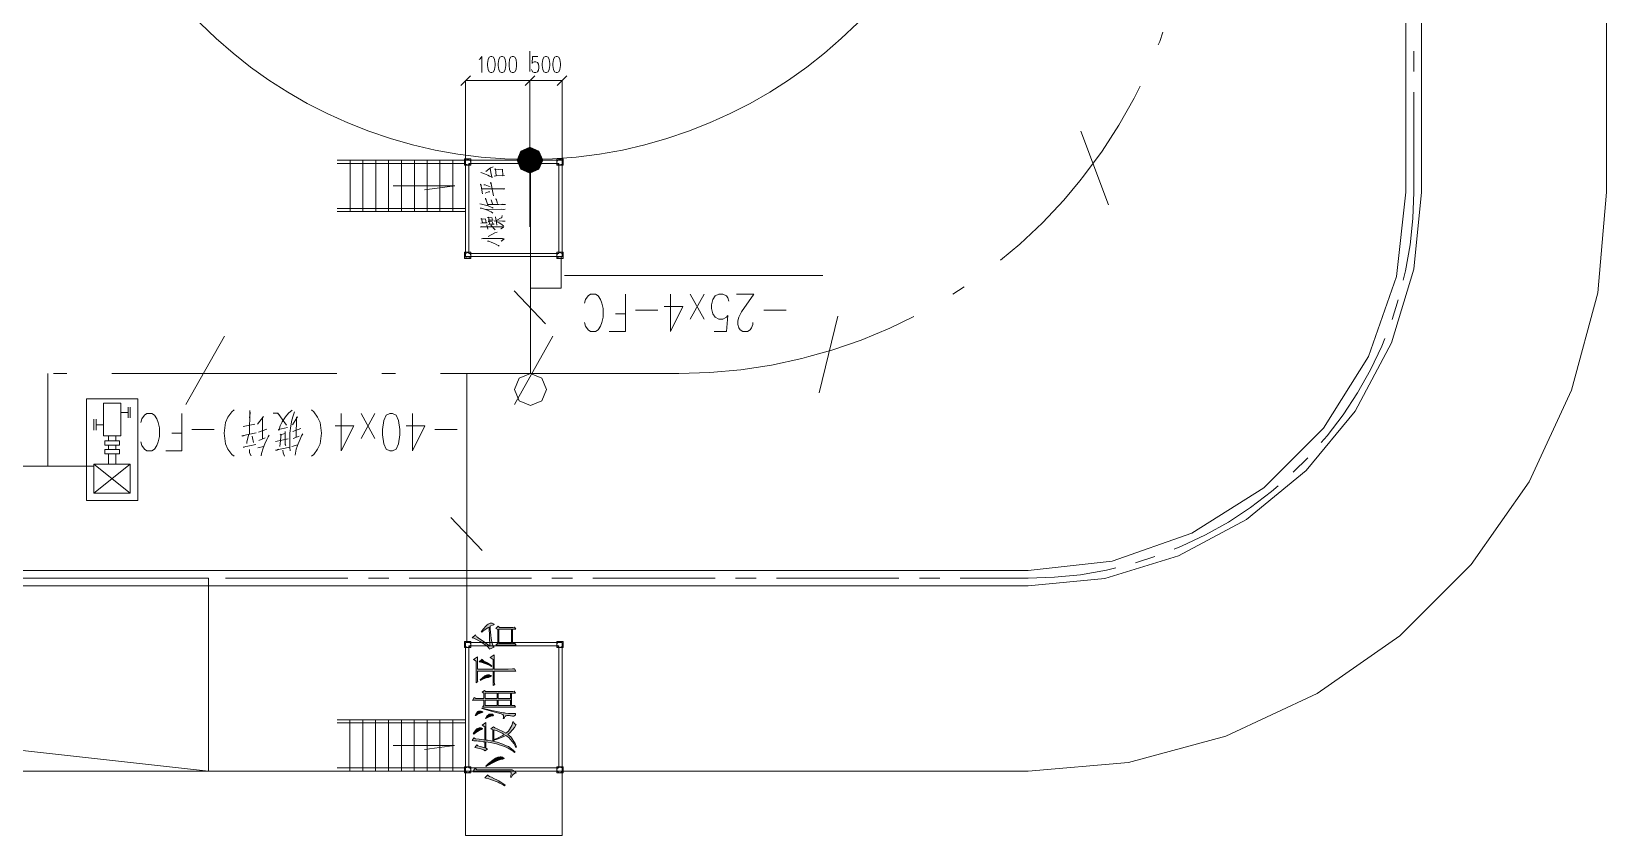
# Model space of a CAD drawing. Header units: millimetres. Extents: x 568 to 3948041, y -25191 to 63890.
# Drawn here: x 3887349 to 3911848, y 5541 to 18039 of the extents above; entities that cross this region are included whole.
import ezdxf

# ---------------------------------------------------------------- set-up
doc = ezdxf.new("R2010")
doc.units = ezdxf.units.MM

msp = doc.modelspace()

# ---------------------------------------------------------------- hatches: boundary and pattern name
h = msp.add_hatch(color=0)
h.dxf.hatch_style = 2
h.paths.add_polyline_path([(3894901, 16039), (3894960, 16180), (3895101, 16039)])
h = msp.add_hatch(color=0)
h.dxf.hatch_style = 2
h.paths.add_polyline_path([(3894960, 16180), (3895101, 16239), (3895101, 16039)])
h = msp.add_hatch(color=0)
h.dxf.hatch_style = 2
h.paths.add_polyline_path([(3895101, 16239), (3895243, 16180), (3895101, 16039)])
h = msp.add_hatch(color=0)
h.dxf.hatch_style = 2
h.paths.add_polyline_path([(3895243, 16180), (3895302, 16039), (3895101, 16039)])
h = msp.add_hatch(color=0)
h.dxf.hatch_style = 2
h.paths.add_polyline_path([(3894960, 15897), (3894901, 16039), (3895101, 16039)])
h = msp.add_hatch(color=0)
h.dxf.hatch_style = 2
h.paths.add_polyline_path([(3895101, 15838), (3894960, 15897), (3895101, 16039)])
h = msp.add_hatch(color=0)
h.dxf.hatch_style = 2
h.paths.add_polyline_path([(3895302, 16039), (3895243, 15897), (3895101, 16039)])
h = msp.add_hatch(color=0)
h.dxf.hatch_style = 2
h.paths.add_polyline_path([(3895243, 15897), (3895101, 15838), (3895101, 16039)])
h = msp.add_hatch(color=0)
h.dxf.hatch_style = 2
h.paths.add_polyline_path([(3894478, 8485), (3894466, 8781), (3894446, 8770), (3894389, 8730), (3894354, 8701), (3894346, 8707), (3894376, 8746), (3894422, 8799), (3894437, 8814), (3894451, 8828), (3894481, 8843), (3894495, 8843), (3894500, 8843), (3894514, 8840), (3894525, 8836), (3894535, 8833), (3894544, 8828), (3894544, 8823), (3894539, 8818), (3894533, 8816), (3894520, 8810), (3894495, 8798), (3894484, 8792), (3894485, 8748), (3894493, 8653), (3894501, 8601), (3894508, 8549), (3894530, 8481), (3894544, 8466), (3894471, 8438), (3894470, 8447), (3894453, 8469), (3894438, 8482), (3894423, 8495), (3894369, 8532), (3894330, 8554), (3894291, 8577), (3894229, 8606), (3894206, 8613), (3894255, 8660), (3894258, 8649), (3894272, 8630), (3894285, 8621), (3894297, 8612), (3894394, 8544)])
h = msp.add_hatch(color=0)
h.paths.add_polyline_path([(3894887, 8497), (3894856, 8498), (3894781, 8498), (3894736, 8498), (3894692, 8498), (3894610, 8498), (3894574, 8497), (3894603, 8530), (3894603, 8742), (3894574, 8757), (3894606, 8793), (3894629, 8775), (3894778, 8775), (3894795, 8775), (3894835, 8776), (3894860, 8777), (3894881, 8746), (3894832, 8746), (3894832, 8527), (3894867, 8527)])
h.paths.add_polyline_path([(3894620, 8527), (3894813, 8527), (3894813, 8746), (3894620, 8746)])
h = msp.add_hatch(color=0)
h.dxf.hatch_style = 2
h.paths.add_polyline_path([(3894732, 8128), (3894764, 8128), (3894829, 8129), (3894860, 8130), (3894881, 8096), (3894836, 8096), (3894754, 8097), (3894718, 8097), (3894547, 8097), (3894547, 7938), (3894547, 7925), (3894552, 7900), (3894557, 7888), (3894530, 7870), (3894530, 8097), (3894285, 8097), (3894285, 7983), (3894285, 7970), (3894289, 7945), (3894294, 7934), (3894267, 7915), (3894267, 8249), (3894226, 8277), (3894285, 8318), (3894285, 8128), (3894530, 8128), (3894530, 8277), (3894486, 8308), (3894547, 8351), (3894547, 8128)])
h = msp.add_hatch(color=0)
h.dxf.hatch_style = 2
h.paths.add_polyline_path([(3894314, 8241), (3894361, 8283), (3894361, 8276), (3894387, 8253), (3894413, 8239), (3894440, 8223), (3894489, 8191), (3894512, 8173), (3894506, 8167), (3894456, 8194), (3894359, 8230)])
h = msp.add_hatch(color=0)
h.dxf.hatch_style = 2
h.paths.add_polyline_path([(3894329, 7958), (3894359, 7988), (3894401, 8023), (3894411, 8028), (3894423, 8033), (3894443, 8038), (3894451, 8038), (3894456, 8038), (3894466, 8036), (3894473, 8035), (3894480, 8033), (3894492, 8027), (3894498, 8021), (3894504, 8015), (3894484, 8005), (3894457, 7999), (3894432, 7994), (3894371, 7970), (3894335, 7952)])
h = msp.add_hatch(color=0)
h.paths.add_polyline_path([(3894878, 7533), (3894849, 7534), (3894797, 7534), (3894773, 7534), (3894465, 7534), (3894441, 7534), (3894389, 7534), (3894364, 7533), (3894386, 7561), (3894386, 7643), (3894310, 7643), (3894222, 7642), (3894209, 7641), (3894237, 7688), (3894258, 7670), (3894386, 7670), (3894386, 7752), (3894357, 7766), (3894395, 7796), (3894413, 7780), (3894776, 7780), (3894797, 7780), (3894838, 7781), (3894858, 7782), (3894878, 7754), (3894817, 7754), (3894817, 7561), (3894860, 7561)])
h.paths.add_polyline_path([(3894609, 7670), (3894800, 7670), (3894800, 7754), (3894609, 7754)])
h.paths.add_polyline_path([(3894404, 7670), (3894592, 7670), (3894592, 7754), (3894404, 7754)])
h.paths.add_polyline_path([(3894609, 7561), (3894800, 7561), (3894800, 7643), (3894609, 7643)])
h.paths.add_polyline_path([(3894404, 7561), (3894592, 7561), (3894592, 7643), (3894404, 7643)])
h = msp.add_hatch(color=0)
h.dxf.hatch_style = 2
h.paths.add_polyline_path([(3894250, 7407), (3894267, 7436), (3894292, 7466), (3894301, 7469), (3894308, 7472), (3894321, 7475), (3894326, 7475), (3894331, 7475), (3894345, 7472), (3894353, 7469), (3894361, 7466), (3894369, 7461), (3894369, 7456), (3894357, 7450), (3894345, 7446), (3894326, 7440), (3894283, 7419), (3894258, 7404)])
h = msp.add_hatch(color=0)
h.dxf.hatch_style = 2
h.paths.add_polyline_path([(3894357, 7522), (3894512, 7486), (3894686, 7448), (3894704, 7445), (3894722, 7442), (3894767, 7439), (3894794, 7439), (3894819, 7439), (3894854, 7439), (3894862, 7439), (3894870, 7439), (3894878, 7434), (3894878, 7430), (3894878, 7427), (3894875, 7417), (3894871, 7410), (3894867, 7404), (3894852, 7398), (3894840, 7398), (3894830, 7398), (3894810, 7400), (3894800, 7401), (3894784, 7404), (3894761, 7407), (3894753, 7407), (3894743, 7407), (3894729, 7403), (3894723, 7398), (3894718, 7394), (3894705, 7374), (3894700, 7359), (3894688, 7359), (3894691, 7375), (3894693, 7397), (3894693, 7403), (3894692, 7408), (3894679, 7420), (3894666, 7425), (3894654, 7431), (3894498, 7475), (3894354, 7514)])
h = msp.add_hatch(color=0)
h.dxf.hatch_style = 2
h.paths.add_polyline_path([(3894410, 7360), (3894432, 7394), (3894469, 7429), (3894484, 7429), (3894500, 7429), (3894521, 7426), (3894525, 7423), (3894531, 7420), (3894536, 7413), (3894536, 7409), (3894523, 7403), (3894509, 7400), (3894492, 7395), (3894445, 7374), (3894416, 7357)])
h = msp.add_hatch(color=0)
h.paths.add_polyline_path([(3894399, 6996), (3894375, 6999), (3894326, 7005), (3894301, 7008), (3894275, 7010), (3894228, 7014), (3894206, 7015), (3894232, 7058), (3894253, 7043), (3894311, 7036), (3894384, 7027), (3894399, 7024), (3894399, 7230), (3894357, 7258), (3894416, 7297), (3894416, 7023), (3894444, 7020), (3894498, 7012), (3894525, 7006), (3894525, 7183), (3894492, 7197), (3894536, 7232), (3894557, 7213), (3894604, 7195), (3894691, 7153), (3894729, 7129), (3894769, 7163), (3894822, 7251), (3894837, 7306), (3894846, 7306), (3894851, 7290), (3894871, 7271), (3894887, 7266), (3894862, 7218), (3894797, 7141), (3894758, 7113), (3894807, 7073), (3894873, 6971), (3894892, 6911), (3894884, 6908), (3894853, 6971), (3894776, 7065), (3894729, 7094), (3894686, 7072), (3894593, 7036), (3894542, 7023), (3894542, 7004), (3894590, 6993), (3894681, 6962), (3894724, 6942), (3894768, 6922), (3894841, 6869), (3894873, 6837), (3894863, 6832), (3894843, 6849), (3894792, 6881), (3894761, 6897), (3894731, 6913), (3894661, 6940), (3894623, 6952), (3894584, 6964), (3894481, 6985), (3894416, 6994), (3894416, 6900), (3894443, 6884), (3894402, 6857), (3894387, 6873), (3894340, 6888), (3894269, 6905), (3894244, 6908), (3894275, 6949), (3894294, 6933), (3894330, 6923), (3894383, 6907), (3894399, 6902)])
h.paths.add_polyline_path([(3894542, 7033), (3894588, 7050), (3894669, 7088), (3894702, 7111), (3894671, 7130), (3894590, 7166), (3894542, 7183)])
h = msp.add_hatch(color=0)
h.dxf.hatch_style = 2
h.paths.add_polyline_path([(3894220, 7119), (3894237, 7148), (3894266, 7188), (3894277, 7197), (3894288, 7206), (3894310, 7215), (3894320, 7215), (3894324, 7215), (3894337, 7213), (3894346, 7210), (3894354, 7208), (3894364, 7203), (3894364, 7201), (3894364, 7198), (3894351, 7189), (3894337, 7185), (3894315, 7175), (3894261, 7141), (3894229, 7115)])
h = msp.add_hatch(color=0)
h.dxf.hatch_style = 2
h.paths.add_polyline_path([(3894414, 6620), (3894459, 6658), (3894526, 6711), (3894548, 6726), (3894569, 6740), (3894602, 6756), (3894612, 6758), (3894623, 6759), (3894637, 6761), (3894642, 6761), (3894655, 6761), (3894676, 6756), (3894683, 6752), (3894692, 6749), (3894700, 6743), (3894700, 6740), (3894700, 6737), (3894683, 6729), (3894667, 6726), (3894644, 6720), (3894589, 6700), (3894558, 6686), (3894527, 6672), (3894459, 6636), (3894422, 6613)])
h = msp.add_hatch(color=0)
h.dxf.hatch_style = 2
h.paths.add_polyline_path([(3894357, 6531), (3894313, 6531), (3894241, 6531), (3894215, 6529), (3894250, 6585), (3894276, 6563), (3894791, 6563), (3894824, 6563), (3894873, 6537), (3894887, 6511), (3894870, 6512), (3894833, 6479), (3894814, 6446), (3894799, 6446), (3894805, 6468), (3894811, 6501), (3894811, 6511), (3894811, 6522), (3894791, 6531), (3894770, 6531)])
h = msp.add_hatch(color=0)
h.dxf.hatch_style = 2
h.paths.add_polyline_path([(3894399, 6435), (3894446, 6481), (3894452, 6472), (3894473, 6458), (3894490, 6452), (3894506, 6445), (3894553, 6421), (3894585, 6405), (3894616, 6390), (3894681, 6348), (3894715, 6321), (3894705, 6314), (3894685, 6328), (3894636, 6354), (3894606, 6368), (3894577, 6381), (3894519, 6403), (3894491, 6411), (3894462, 6420), (3894416, 6432)])

# ---------------------------------------------------------------- linework, layer by layer
at = {"color": 0, "lineweight": 0}
for points in [[(3908729, 15539), (3908729, 31036)], [(3908969, 15539), (3908969, 31036)], [(3911848, 15539), (3911848, 31036)], [(3904875, 17831), (3904898, 17884), (3904947, 18028)], [(3894310, 17603), (3894327, 17615), (3894352, 17651), (3894352, 17401)], [(3895102, 17415), (3895102, 17732)], [(3895227, 17651), (3895143, 17651), (3895135, 17544), (3895143, 17555), (3895168, 17568), (3895193, 17568), (3895218, 17555), (3895235, 17532), (3895243, 17496), (3895243, 17473), (3895235, 17437), (3895218, 17413), (3895193, 17401), (3895168, 17401), (3895143, 17413), (3895135, 17425), (3895127, 17448)], [(3908849, 17415), (3908849, 17732)], [(3894177, 17351), (3894027, 17201)], [(3894102, 15847), (3894102, 17278)], [(3895102, 17276), (3894102, 17276)], [(3895177, 17351), (3895027, 17201)], [(3895027, 17201), (3895177, 17351)], [(3895102, 16773), (3895102, 17278)], [(3895102, 16773), (3895102, 17278)], [(3895602, 17276), (3895102, 17276)], [(3895527, 17201), (3895676, 17351)], [(3895602, 15859), (3895602, 17278)], [(3903656, 15718), (3903715, 15788), (3904001, 16177), (3904264, 16583), (3904501, 17004), (3904592, 17191)], [(3895102, 15004), (3895102, 17097)], [(3908849, 15539), (3908849, 17097)], [(3903669, 16488), (3904104, 15345)], [(3894103, 16039), (3892103, 16039)], [(3894103, 15989), (3892103, 15989)], [(3892304, 15239), (3892304, 16039)], [(3892504, 15239), (3892504, 16039)], [(3892704, 15239), (3892704, 16039)], [(3892903, 15239), (3892903, 16039)], [(3893103, 15239), (3893103, 16039)], [(3893304, 15239), (3893304, 16039)], [(3893504, 15239), (3893504, 16039)], [(3893703, 15239), (3893703, 16039)], [(3893903, 15239), (3893903, 16039)], [(3895602, 16039), (3894102, 16039)], [(3894102, 14539), (3894102, 16039)], [(3895552, 15989), (3894152, 15989)], [(3894152, 14589), (3894152, 15989)], [(3894416, 15863), (3894491, 15919), (3894507, 15927), (3894520, 15931), (3894532, 15933)], [(3895111, 15939), (3895111, 12723)], [(3895552, 14589), (3895552, 15989)], [(3895602, 14539), (3895602, 16039)], [(3894337, 15845), (3894356, 15843), (3894397, 15827), (3894447, 15806), (3894472, 15792), (3894510, 15774), (3894513, 15765), (3894501, 15823), (3894485, 15911)], [(3894535, 15483), (3894494, 15698), (3894491, 15688), (3894501, 15673)], [(3894545, 15790), (3894579, 15794), (3894709, 15798), (3894680, 15797), (3894674, 15897), (3894674, 15886), (3894551, 15901), (3894564, 15904), (3894576, 15797)], [(3902421, 14483), (3902722, 14734), (3903074, 15065), (3903405, 15417), (3903656, 15718)], [(3892975, 15639), (3893932, 15639)], [(3893932, 15639), (3893463, 15576)], [(3894365, 15514), (3894337, 15667), (3894334, 15661), (3894340, 15647)], [(3894353, 15591), (3894661, 15594), (3894712, 15591), (3894690, 15589), (3894664, 15591)], [(3894384, 15655), (3894406, 15655), (3894485, 15624)], [(3894406, 15528), (3894457, 15547), (3894479, 15549)], [(3894447, 15334), (3894444, 15354), (3894413, 15446), (3894409, 15440), (3894419, 15424)], [(3894598, 15364), (3894576, 15438), (3894573, 15430), (3894582, 15420)], [(3902850, 9420), (3904044, 9538), (3905192, 9886), (3906250, 10451), (3907177, 11212), (3907937, 12139), (3908503, 13197), (3908851, 14345), (3908969, 15539)], [(3902850, 9660), (3904158, 9807), (3905400, 10242), (3906516, 10943), (3907446, 11873), (3908147, 12988), (3908582, 14231), (3908729, 15539)], [(3902850, 6541), (3904413, 6677), (3905928, 7083), (3907349, 7746), (3908634, 8646), (3909743, 9755), (3910643, 11040), (3911305, 12461), (3911712, 13976), (3911848, 15539)], [(3908688, 14174), (3908724, 14318), (3908793, 14722), (3908835, 15130), (3908849, 15539)], [(3894103, 15289), (3892103, 15289)], [(3894103, 15239), (3892103, 15239)], [(3894325, 15358), (3894350, 15356), (3894413, 15340), (3894450, 15328), (3894488, 15313), (3894513, 15303), (3894532, 15291)], [(3894328, 15294), (3894350, 15293), (3894394, 15278), (3894441, 15260), (3894472, 15246), (3894497, 15234), (3894520, 15221), (3894526, 15215)], [(3894416, 15272), (3894715, 15276), (3894686, 15272), (3894658, 15276)], [(3894450, 15350), (3894620, 15352), (3894683, 15354), (3894724, 15352), (3894702, 15350), (3894661, 15352)], [(3894520, 15362), (3894497, 15424)], [(3894331, 14998), (3894350, 15008), (3894343, 15004), (3894680, 15002), (3894693, 15000), (3894696, 14996), (3894648, 14969), (3894693, 14998)], [(3894337, 15061), (3894365, 15067), (3894438, 15067), (3894422, 15067), (3894409, 15129), (3894413, 15123), (3894340, 15129), (3894350, 15131), (3894365, 15066)], [(3894447, 14965), (3894431, 15033)], [(3894450, 15107), (3894466, 15107), (3894529, 15107), (3894520, 15107), (3894510, 15147), (3894510, 15143), (3894444, 15149), (3894457, 15152), (3894466, 15107)], [(3894457, 15041), (3894475, 15043), (3894545, 15043), (3894529, 15043), (3894516, 15086), (3894516, 15078), (3894453, 15084), (3894466, 15088), (3894475, 15043)], [(3894560, 14957), (3894494, 15027)], [(3894548, 15092), (3894554, 15094), (3894715, 15092), (3894699, 15090), (3894677, 15092)], [(3894586, 15028), (3894589, 15033), (3894564, 15160), (3894564, 15154), (3894567, 15141)], [(3894579, 15101), (3894667, 15147), (3894671, 15180), (3894664, 15147), (3894648, 15137)], [(3894579, 15086), (3894623, 15067), (3894652, 15049), (3894671, 15035), (3894693, 15016)], [(3894347, 14816), (3894372, 14822), (3894630, 14822), (3894674, 14820), (3894702, 14816), (3894655, 14779)], [(3894441, 14779), (3894463, 14777), (3894510, 14760), (3894551, 14742), (3894586, 14724), (3894611, 14712), (3894623, 14701)], [(3894450, 14854), (3894557, 14910), (3894592, 14920)], [(3894658, 14781), (3894696, 14813), (3894680, 14818)], [(3895602, 14539), (3894102, 14539)], [(3895552, 14589), (3894152, 14589)], [(3895588, 14511), (3895588, 14048)], [(3899660, 14246), (3895641, 14246)], [(3894857, 14007), (3895345, 13495)], [(3895588, 14048), (3895111, 14048)], [(3901681, 13956), (3901857, 14070)], [(3895950, 13514), (3895969, 13458), (3896008, 13403), (3896046, 13375), (3896124, 13375), (3896163, 13403), (3896202, 13458), (3896221, 13514), (3896241, 13596), (3896241, 13735), (3896221, 13818), (3896202, 13874), (3896163, 13929), (3896124, 13956), (3896046, 13956), (3896008, 13929), (3895969, 13874), (3895950, 13818)], [(3896590, 13956), (3896590, 13375), (3896337, 13375)], [(3897287, 13375), (3897481, 13763), (3897190, 13763)], [(3897287, 13375), (3897287, 13956)], [(3897811, 13956), (3897597, 13569)], [(3897597, 13956), (3897811, 13569)], [(3897966, 13375), (3898159, 13375), (3898178, 13624), (3898159, 13596), (3898101, 13569), (3898043, 13569), (3897985, 13596), (3897946, 13652), (3897927, 13735), (3897927, 13791), (3897946, 13874), (3897985, 13929), (3898043, 13956), (3898101, 13956), (3898159, 13929), (3898178, 13901), (3898198, 13846)], [(3898567, 13514), (3898567, 13486), (3898547, 13431), (3898528, 13403), (3898489, 13375), (3898412, 13375), (3898373, 13403), (3898353, 13431), (3898334, 13486), (3898334, 13542), (3898353, 13596), (3898392, 13680), (3898586, 13956), (3898314, 13956)], [(3908513, 13564), (3908610, 13867)], [(3896590, 13652), (3896435, 13652)], [(3897093, 13707), (3896745, 13707)], [(3899089, 13707), (3898741, 13707)], [(3899443, 12985), (3899798, 13084), (3900255, 13242), (3900701, 13427), (3901074, 13608)], [(3899891, 13612), (3899600, 12423)], [(3889750, 12239), (3890351, 13305)], [(3894860, 12239), (3895459, 13305)], [(3907412, 11649), (3907503, 11753), (3907751, 12079), (3907975, 12422), (3908177, 12779), (3908352, 13149), (3908399, 13268)], [(3897419, 12723), (3897902, 12737), (3898383, 12780), (3898861, 12853), (3899333, 12955), (3899443, 12985)], [(3887603, 11282), (3887603, 12723)], [(3887901, 12723), (3887691, 12723)], [(3890351, 12723), (3888601, 12723)], [(3892100, 12723), (3890351, 12723)], [(3893010, 12723), (3892800, 12723)], [(3895459, 12723), (3893709, 12723)], [(3894123, 8558), (3894123, 12723)], [(3897419, 12723), (3895459, 12723)], [(3888203, 10750), (3888203, 12329)], [(3889004, 12329), (3888203, 12329)], [(3888468, 12263), (3888739, 12263)], [(3888468, 11754), (3888468, 12263)], [(3888739, 11754), (3888739, 12263)], [(3889004, 10750), (3889004, 12329)], [(3888321, 12011), (3888321, 11841)], [(3888355, 12011), (3888355, 11841)], [(3888852, 12116), (3888739, 12116)], [(3888852, 12201), (3888852, 12031)], [(3888886, 12201), (3888886, 12031)], [(3889048, 11658), (3889067, 11603), (3889106, 11547), (3889145, 11520), (3889222, 11520), (3889261, 11547), (3889300, 11603), (3889320, 11658), (3889339, 11742), (3889339, 11880), (3889320, 11963), (3889300, 12018), (3889261, 12074), (3889222, 12101), (3889145, 12101), (3889106, 12074), (3889067, 12018), (3889048, 11963)], [(3889687, 12101), (3889687, 11520), (3889436, 11520)], [(3890502, 11437), (3890463, 11464), (3890405, 11547), (3890366, 11631), (3890347, 11796), (3890366, 11963), (3890405, 12046), (3890463, 12129), (3890502, 12157)], [(3890742, 11783), (3890746, 12145), (3890749, 12106), (3890742, 12032)], [(3890940, 11709), (3890944, 12037), (3890960, 12055), (3890865, 11936)], [(3891317, 11919), (3891182, 12106), (3891107, 12106), (3891182, 12100), (3891210, 12072)], [(3891333, 11885), (3891190, 11850), (3891194, 11834), (3891218, 11907), (3891249, 11970), (3891301, 12049), (3891349, 12106), (3891404, 12151)], [(3891372, 11522), (3891369, 11573), (3891369, 11675), (3891369, 11794), (3891381, 11907), (3891397, 11998), (3891420, 12066), (3891440, 12128)], [(3891468, 11737), (3891472, 12043), (3891488, 12049), (3891408, 11924)], [(3891703, 11437), (3891742, 11464), (3891800, 11547), (3891839, 11631), (3891858, 11796), (3891839, 11963), (3891800, 12046), (3891742, 12129), (3891703, 12157)], [(3892168, 11520), (3892168, 12101)], [(3892691, 12101), (3892479, 11714)], [(3892479, 12101), (3892691, 11714)], [(3893273, 11520), (3893273, 12101)], [(3888355, 11926), (3888468, 11926)], [(3889687, 11796), (3889532, 11796)], [(3890192, 11852), (3889842, 11852)], [(3890845, 11800), (3890619, 11754), (3890631, 11749), (3890670, 11765)], [(3890821, 11936), (3890642, 11896)], [(3890698, 11635), (3890698, 11658), (3890730, 11777)], [(3890881, 11811), (3891008, 11857)], [(3890920, 11442), (3890924, 11477), (3890952, 11562), (3890980, 11629), (3891012, 11698), (3891031, 11737), (3891047, 11765)], [(3891214, 11590), (3891230, 11777), (3891218, 11771), (3891297, 11788), (3891293, 11822), (3891297, 11618), (3891305, 11601)], [(3891540, 11868), (3891412, 11822)], [(3891448, 11454), (3891468, 11544), (3891496, 11629), (3891527, 11703), (3891551, 11754), (3891567, 11783)], [(3892168, 11520), (3892362, 11907), (3892071, 11907)], [(3893273, 11520), (3893467, 11907), (3893176, 11907)], [(3893971, 11852), (3893622, 11852)], [(3888468, 11754), (3888739, 11754)], [(3888491, 11607), (3888491, 11675)], [(3888491, 11675), (3888716, 11675)], [(3888491, 11607), (3888716, 11607)], [(3888491, 11540), (3888491, 11472)], [(3888491, 11540), (3888716, 11540)], [(3888547, 11675), (3888547, 11754)], [(3888547, 11540), (3888547, 11607)], [(3888660, 11675), (3888660, 11754)], [(3888660, 11540), (3888660, 11607)], [(3888716, 11607), (3888716, 11675)], [(3888716, 11540), (3888716, 11472)], [(3890837, 11618), (3890639, 11578), (3890658, 11578), (3890678, 11590)], [(3890765, 11442), (3890742, 11488), (3890738, 11511), (3890742, 11539)], [(3890801, 11652), (3890785, 11721), (3890781, 11749)], [(3890960, 11590), (3890869, 11567)], [(3890885, 11680), (3890983, 11721)], [(3891341, 11709), (3891146, 11664)], [(3891365, 11578), (3891146, 11533), (3891167, 11533), (3891190, 11544)], [(3891285, 11437), (3891262, 11488), (3891258, 11533)], [(3891492, 11613), (3891397, 11590)], [(3891420, 11714), (3891515, 11749)], [(3886886, 11282), (3888321, 11282)], [(3888321, 10862), (3888321, 11313)], [(3888321, 11313), (3888886, 11313)], [(3888321, 11313), (3888886, 10862)], [(3888886, 11313), (3888321, 10862)], [(3888491, 11472), (3888716, 11472)], [(3888547, 11313), (3888547, 11472)], [(3888660, 11313), (3888660, 11472)], [(3888886, 10862), (3888886, 11313)], [(3906977, 11187), (3907202, 11412)], [(3888321, 10862), (3888886, 10862)], [(3905121, 9990), (3905240, 10037), (3905610, 10212), (3905967, 10413), (3906309, 10638), (3906636, 10886), (3906740, 10976)], [(3889004, 10750), (3888203, 10750)], [(3893870, 10485), (3894357, 9972)], [(3904522, 9779), (3904825, 9876)], [(3902850, 9660), (3848361, 9660)], [(3902850, 9540), (3903260, 9554), (3903667, 9595), (3904071, 9665), (3904215, 9700)], [(3902850, 9420), (3848361, 9420)], [(3889415, 9540), (3887510, 9540)], [(3890049, 9540), (3889731, 9540)], [(3892271, 9540), (3890367, 9540)], [(3892906, 9540), (3892589, 9540)], [(3895128, 9540), (3893223, 9540)], [(3895763, 9540), (3895445, 9540)], [(3897985, 9540), (3896081, 9540)], [(3898620, 9540), (3898302, 9540)], [(3900842, 9540), (3898937, 9540)], [(3901476, 9540), (3901160, 9540)], [(3902850, 9540), (3901794, 9540)], [(3894102, 8540), (3895602, 8540)], [(3894102, 5541), (3894102, 8540)], [(3894152, 8490), (3895552, 8490)], [(3894152, 6591), (3894152, 8490)], [(3895552, 6591), (3895552, 8490)], [(3895602, 5541), (3895602, 8540)], [(3890103, 6541), (3882623, 7369)], [(3894102, 7341), (3892103, 7341)], [(3894102, 7290), (3892103, 7290)], [(3892302, 6541), (3892302, 7341)], [(3892502, 6541), (3892502, 7341)], [(3892702, 6541), (3892702, 7341)], [(3892903, 6541), (3892903, 7341)], [(3893102, 6541), (3893102, 7341)], [(3893302, 6541), (3893302, 7341)], [(3893502, 6541), (3893502, 7341)], [(3893702, 6541), (3893702, 7341)], [(3893902, 6541), (3893902, 7341)], [(3892973, 6942), (3893931, 6942)], [(3893931, 6942), (3893461, 6878)], [(3902850, 6541), (3848361, 6541)], [(3894102, 6591), (3892103, 6591)], [(3894102, 6541), (3892103, 6541)], [(3894152, 6591), (3895552, 6591)], [(3894152, 6541), (3895552, 6541)], [(3894102, 5541), (3895602, 5541)]]:
    msp.add_lwpolyline(points, dxfattribs=at)
for points in [[(3894493, 17651), (3894468, 17639), (3894452, 17603), (3894443, 17544), (3894443, 17508), (3894452, 17448), (3894468, 17413), (3894493, 17401), (3894510, 17401), (3894535, 17413), (3894552, 17448), (3894560, 17508), (3894560, 17544), (3894552, 17603), (3894535, 17639), (3894510, 17651)], [(3894660, 17651), (3894636, 17639), (3894619, 17603), (3894610, 17544), (3894610, 17508), (3894619, 17448), (3894636, 17413), (3894660, 17401), (3894677, 17401), (3894702, 17413), (3894718, 17448), (3894727, 17508), (3894727, 17544), (3894718, 17603), (3894702, 17639), (3894677, 17651)], [(3894827, 17651), (3894802, 17639), (3894785, 17603), (3894777, 17544), (3894777, 17508), (3894785, 17448), (3894802, 17413), (3894827, 17401), (3894844, 17401), (3894869, 17413), (3894886, 17448), (3894893, 17508), (3894893, 17544), (3894886, 17603), (3894869, 17639), (3894844, 17651)], [(3895344, 17651), (3895319, 17639), (3895302, 17603), (3895294, 17544), (3895294, 17508), (3895302, 17448), (3895319, 17413), (3895344, 17401), (3895360, 17401), (3895385, 17413), (3895401, 17448), (3895410, 17508), (3895410, 17544), (3895401, 17603), (3895385, 17639), (3895360, 17651)], [(3895510, 17651), (3895485, 17639), (3895468, 17603), (3895460, 17544), (3895460, 17508), (3895468, 17448), (3895485, 17413), (3895510, 17401), (3895527, 17401), (3895552, 17413), (3895569, 17448), (3895577, 17508), (3895577, 17544), (3895569, 17603), (3895552, 17639), (3895527, 17651)], [(3894901, 16039), (3894960, 16180), (3895101, 16039)], [(3894960, 16180), (3895101, 16239), (3895101, 16039)], [(3895101, 16239), (3895243, 16180), (3895101, 16039)], [(3895243, 16180), (3895302, 16039), (3895101, 16039)], [(3894185, 15961), (3894085, 15961), (3894085, 16057), (3894185, 16057)], [(3894092, 16009), (3894105, 16040), (3894136, 16053), (3894168, 16040), (3894181, 16009), (3894168, 15977), (3894136, 15964), (3894105, 15977)], [(3894960, 15897), (3894901, 16039), (3895101, 16039)], [(3895101, 15838), (3894960, 15897), (3895101, 16039)], [(3895302, 16039), (3895243, 15897), (3895101, 16039)], [(3895243, 15897), (3895101, 15838), (3895101, 16039)], [(3895518, 15961), (3895619, 15961), (3895619, 16057), (3895518, 16057)], [(3895518, 15961), (3895619, 15961), (3895619, 16057), (3895518, 16057)], [(3895522, 16009), (3895536, 16040), (3895568, 16053), (3895599, 16040), (3895613, 16009), (3895599, 15977), (3895568, 15964), (3895536, 15977)], [(3895522, 16009), (3895536, 16040), (3895568, 16053), (3895599, 16040), (3895613, 16009), (3895599, 15977), (3895568, 15964), (3895536, 15977)], [(3894185, 14511), (3894085, 14511), (3894085, 14608), (3894185, 14608)], [(3894092, 14558), (3894105, 14590), (3894136, 14604), (3894168, 14590), (3894181, 14558), (3894168, 14527), (3894136, 14513), (3894105, 14527)], [(3895518, 14511), (3895619, 14511), (3895619, 14608), (3895518, 14608)], [(3895518, 14511), (3895619, 14511), (3895619, 14608), (3895518, 14608)], [(3895522, 14558), (3895536, 14590), (3895568, 14604), (3895599, 14590), (3895613, 14558), (3895599, 14527), (3895568, 14513), (3895536, 14527)], [(3895522, 14558), (3895536, 14590), (3895568, 14604), (3895599, 14590), (3895613, 14558), (3895599, 14527), (3895568, 14513), (3895536, 14527)], [(3894861, 12473), (3894935, 12649), (3895111, 12723), (3895288, 12649), (3895361, 12473), (3895288, 12296), (3895111, 12223), (3894935, 12296)], [(3892963, 11520), (3893021, 11547), (3893060, 11631), (3893079, 11769), (3893079, 11852), (3893060, 11990), (3893021, 12074), (3892963, 12101), (3892924, 12101), (3892866, 12074), (3892827, 11990), (3892808, 11852), (3892808, 11769), (3892827, 11631), (3892866, 11547), (3892924, 11520)], [(3881104, 6541), (3881104, 9540), (3890103, 9540), (3890103, 6541)], [(3894478, 8485), (3894466, 8781), (3894446, 8770), (3894389, 8730), (3894354, 8701), (3894346, 8707), (3894376, 8746), (3894422, 8799), (3894437, 8814), (3894451, 8828), (3894481, 8843), (3894495, 8843), (3894500, 8843), (3894514, 8840), (3894525, 8836), (3894535, 8833), (3894544, 8828), (3894544, 8823), (3894539, 8818), (3894533, 8816), (3894520, 8810), (3894495, 8798), (3894484, 8792), (3894485, 8748), (3894493, 8653), (3894501, 8601), (3894508, 8549), (3894530, 8481), (3894544, 8466), (3894471, 8438), (3894470, 8447), (3894453, 8469), (3894438, 8482), (3894423, 8495), (3894369, 8532), (3894330, 8554), (3894291, 8577), (3894229, 8606), (3894206, 8613), (3894255, 8660), (3894258, 8649), (3894272, 8630), (3894285, 8621), (3894297, 8612), (3894394, 8544)], [(3894887, 8497), (3894856, 8498), (3894781, 8498), (3894736, 8498), (3894692, 8498), (3894610, 8498), (3894574, 8497), (3894603, 8530), (3894603, 8742), (3894574, 8757), (3894606, 8793), (3894629, 8775), (3894778, 8775), (3894795, 8775), (3894835, 8776), (3894860, 8777), (3894881, 8746), (3894832, 8746), (3894832, 8527), (3894867, 8527)], [(3894620, 8527), (3894813, 8527), (3894813, 8746), (3894620, 8746)], [(3894185, 8463), (3894085, 8463), (3894085, 8558), (3894185, 8558)], [(3894185, 8463), (3894085, 8463), (3894085, 8558), (3894185, 8558)], [(3894092, 8510), (3894105, 8542), (3894136, 8555), (3894168, 8542), (3894181, 8510), (3894168, 8478), (3894136, 8465), (3894105, 8478)], [(3894092, 8510), (3894105, 8542), (3894136, 8555), (3894168, 8542), (3894181, 8510), (3894168, 8478), (3894136, 8465), (3894105, 8478)], [(3894732, 8128), (3894764, 8128), (3894829, 8129), (3894860, 8130), (3894881, 8096), (3894836, 8096), (3894754, 8097), (3894718, 8097), (3894547, 8097), (3894547, 7938), (3894547, 7925), (3894552, 7900), (3894557, 7888), (3894530, 7870), (3894530, 8097), (3894285, 8097), (3894285, 7983), (3894285, 7970), (3894289, 7945), (3894294, 7934), (3894267, 7915), (3894267, 8249), (3894226, 8277), (3894285, 8318), (3894285, 8128), (3894530, 8128), (3894530, 8277), (3894486, 8308), (3894547, 8351), (3894547, 8128)], [(3895518, 8463), (3895619, 8463), (3895619, 8558), (3895518, 8558)], [(3895522, 8510), (3895536, 8542), (3895568, 8555), (3895599, 8542), (3895613, 8510), (3895599, 8478), (3895568, 8465), (3895536, 8478)], [(3894314, 8241), (3894361, 8283), (3894361, 8276), (3894387, 8253), (3894413, 8239), (3894440, 8223), (3894489, 8191), (3894512, 8173), (3894506, 8167), (3894456, 8194), (3894359, 8230)], [(3894329, 7958), (3894359, 7988), (3894401, 8023), (3894411, 8028), (3894423, 8033), (3894443, 8038), (3894451, 8038), (3894456, 8038), (3894466, 8036), (3894473, 8035), (3894480, 8033), (3894492, 8027), (3894498, 8021), (3894504, 8015), (3894484, 8005), (3894457, 7999), (3894432, 7994), (3894371, 7970), (3894335, 7952)], [(3894878, 7533), (3894849, 7534), (3894797, 7534), (3894773, 7534), (3894465, 7534), (3894441, 7534), (3894389, 7534), (3894364, 7533), (3894386, 7561), (3894386, 7643), (3894310, 7643), (3894222, 7642), (3894209, 7641), (3894237, 7688), (3894258, 7670), (3894386, 7670), (3894386, 7752), (3894357, 7766), (3894395, 7796), (3894413, 7780), (3894776, 7780), (3894797, 7780), (3894838, 7781), (3894858, 7782), (3894878, 7754), (3894817, 7754), (3894817, 7561), (3894860, 7561)], [(3894404, 7670), (3894592, 7670), (3894592, 7754), (3894404, 7754)], [(3894404, 7561), (3894592, 7561), (3894592, 7643), (3894404, 7643)], [(3894609, 7670), (3894800, 7670), (3894800, 7754), (3894609, 7754)], [(3894609, 7561), (3894800, 7561), (3894800, 7643), (3894609, 7643)], [(3894250, 7407), (3894267, 7436), (3894292, 7466), (3894301, 7469), (3894308, 7472), (3894321, 7475), (3894326, 7475), (3894331, 7475), (3894345, 7472), (3894353, 7469), (3894361, 7466), (3894369, 7461), (3894369, 7456), (3894357, 7450), (3894345, 7446), (3894326, 7440), (3894283, 7419), (3894258, 7404)], [(3894357, 7522), (3894512, 7486), (3894686, 7448), (3894704, 7445), (3894722, 7442), (3894767, 7439), (3894794, 7439), (3894819, 7439), (3894854, 7439), (3894862, 7439), (3894870, 7439), (3894878, 7434), (3894878, 7430), (3894878, 7427), (3894875, 7417), (3894871, 7410), (3894867, 7404), (3894852, 7398), (3894840, 7398), (3894830, 7398), (3894810, 7400), (3894800, 7401), (3894784, 7404), (3894761, 7407), (3894753, 7407), (3894743, 7407), (3894729, 7403), (3894723, 7398), (3894718, 7394), (3894705, 7374), (3894700, 7359), (3894688, 7359), (3894691, 7375), (3894693, 7397), (3894693, 7403), (3894692, 7408), (3894679, 7420), (3894666, 7425), (3894654, 7431), (3894498, 7475), (3894354, 7514)], [(3894410, 7360), (3894432, 7394), (3894469, 7429), (3894484, 7429), (3894500, 7429), (3894521, 7426), (3894525, 7423), (3894531, 7420), (3894536, 7413), (3894536, 7409), (3894523, 7403), (3894509, 7400), (3894492, 7395), (3894445, 7374), (3894416, 7357)], [(3894399, 6996), (3894375, 6999), (3894326, 7005), (3894301, 7008), (3894275, 7010), (3894228, 7014), (3894206, 7015), (3894232, 7058), (3894253, 7043), (3894311, 7036), (3894384, 7027), (3894399, 7024), (3894399, 7230), (3894357, 7258), (3894416, 7297), (3894416, 7023), (3894444, 7020), (3894498, 7012), (3894525, 7006), (3894525, 7183), (3894492, 7197), (3894536, 7232), (3894557, 7213), (3894604, 7195), (3894691, 7153), (3894729, 7129), (3894769, 7163), (3894822, 7251), (3894837, 7306), (3894846, 7306), (3894851, 7290), (3894871, 7271), (3894887, 7266), (3894862, 7218), (3894797, 7141), (3894758, 7113), (3894807, 7073), (3894873, 6971), (3894892, 6911), (3894884, 6908), (3894853, 6971), (3894776, 7065), (3894729, 7094), (3894686, 7072), (3894593, 7036), (3894542, 7023), (3894542, 7004), (3894590, 6993), (3894681, 6962), (3894724, 6942), (3894768, 6922), (3894841, 6869), (3894873, 6837), (3894863, 6832), (3894843, 6849), (3894792, 6881), (3894761, 6897), (3894731, 6913), (3894661, 6940), (3894623, 6952), (3894584, 6964), (3894481, 6985), (3894416, 6994), (3894416, 6900), (3894443, 6884), (3894402, 6857), (3894387, 6873), (3894340, 6888), (3894269, 6905), (3894244, 6908), (3894275, 6949), (3894294, 6933), (3894330, 6923), (3894383, 6907), (3894399, 6902)], [(3894220, 7119), (3894237, 7148), (3894266, 7188), (3894277, 7197), (3894288, 7206), (3894310, 7215), (3894320, 7215), (3894324, 7215), (3894337, 7213), (3894346, 7210), (3894354, 7208), (3894364, 7203), (3894364, 7201), (3894364, 7198), (3894351, 7189), (3894337, 7185), (3894315, 7175), (3894261, 7141), (3894229, 7115)], [(3894542, 7033), (3894588, 7050), (3894669, 7088), (3894702, 7111), (3894671, 7130), (3894590, 7166), (3894542, 7183)], [(3894414, 6620), (3894459, 6658), (3894526, 6711), (3894548, 6726), (3894569, 6740), (3894602, 6756), (3894612, 6758), (3894623, 6759), (3894637, 6761), (3894642, 6761), (3894655, 6761), (3894676, 6756), (3894683, 6752), (3894692, 6749), (3894700, 6743), (3894700, 6740), (3894700, 6737), (3894683, 6729), (3894667, 6726), (3894644, 6720), (3894589, 6700), (3894558, 6686), (3894527, 6672), (3894459, 6636), (3894422, 6613)], [(3894185, 6512), (3894085, 6512), (3894085, 6609), (3894185, 6609)], [(3894185, 6512), (3894085, 6512), (3894085, 6609), (3894185, 6609)], [(3894092, 6560), (3894105, 6592), (3894136, 6605), (3894168, 6592), (3894181, 6560), (3894168, 6528), (3894136, 6515), (3894105, 6528)], [(3894092, 6560), (3894105, 6592), (3894136, 6605), (3894168, 6592), (3894181, 6560), (3894168, 6528), (3894136, 6515), (3894105, 6528)], [(3894357, 6531), (3894313, 6531), (3894241, 6531), (3894215, 6529), (3894250, 6585), (3894276, 6563), (3894791, 6563), (3894824, 6563), (3894873, 6537), (3894887, 6511), (3894870, 6512), (3894833, 6479), (3894814, 6446), (3894799, 6446), (3894805, 6468), (3894811, 6501), (3894811, 6511), (3894811, 6522), (3894791, 6531), (3894770, 6531)], [(3894399, 6435), (3894446, 6481), (3894452, 6472), (3894473, 6458), (3894490, 6452), (3894506, 6445), (3894553, 6421), (3894585, 6405), (3894616, 6390), (3894681, 6348), (3894715, 6321), (3894705, 6314), (3894685, 6328), (3894636, 6354), (3894606, 6368), (3894577, 6381), (3894519, 6403), (3894491, 6411), (3894462, 6420), (3894416, 6432)], [(3895518, 6512), (3895619, 6512), (3895619, 6609), (3895518, 6609)], [(3895522, 6560), (3895536, 6592), (3895568, 6605), (3895599, 6592), (3895613, 6560), (3895599, 6528), (3895568, 6515), (3895536, 6528)]]:
    msp.add_lwpolyline(points, close=True, dxfattribs=at)
msp.add_ellipse((3895083, 23287), major_axis=(0, 7239), ratio=0.998741, start_param=0, end_param=6.283185, dxfattribs=at)

doc.saveas('drawing.dxf')
